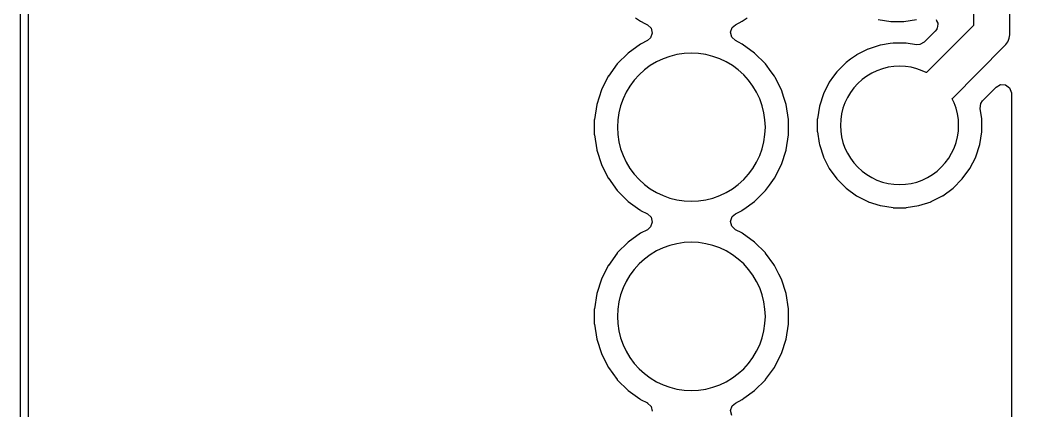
# Model space of a CAD drawing. Header units: metres. Extents: x 92.3 to 181.5, y -134.8 to -50.6.
# Drawn here: x 92.27 to 105.76, y -91.53 to -86.29 of the extents above; entities that cross this region are included whole.
import ezdxf

# ---------------------------------------------------------------- set-up
doc = ezdxf.new("R2010")
doc.units = ezdxf.units.M

msp = doc.modelspace()

# ---------------------------------------------------------------- linework, layer by layer
for points in [[(92.271, -50.576), (92.271, -134.774)], [(92.381, -50.8), (92.381, -134.55), (92.391, -134.6), (92.435, -134.65), (92.5, -134.669), (181.25, -134.669), (181.3, -134.659), (181.35, -134.615), (181.369, -134.55), (181.369, -50.8), (181.359, -50.75), (181.315, -50.7), (181.25, -50.681), (92.5, -50.681), (92.45, -50.691), (92.4, -50.735), (92.381, -50.8)], [(105.095, -70.68), (105.095, -86.356), (105.095, -86.357), (105.095, -86.357), (105.095, -86.357), (105.095, -86.357), (105.095, -86.357), (105.095, -86.357), (105.095, -86.357), (105.095, -86.357), (105.095, -86.357), (105.095, -86.357), (105.095, -86.357), (105.095, -86.358), (105.095, -86.358), (105.095, -86.358), (105.095, -86.358), (105.095, -86.358), (105.095, -86.358), (105.095, -86.358), (105.094, -86.358), (105.094, -86.358), (105.094, -86.358), (105.094, -86.359), (105.094, -86.359), (105.094, -86.359), (105.094, -86.359), (105.094, -86.359), (105.094, -86.359), (105.094, -86.359), (105.094, -86.359), (105.094, -86.359), (105.094, -86.359), (105.094, -86.359), (105.094, -86.359), (105.094, -86.36), (105.094, -86.36), (105.094, -86.36), (105.094, -86.36), (105.093, -86.36), (105.093, -86.36), (104.463, -86.99), (104.463, -86.99), (104.463, -86.99), (104.463, -86.99), (104.463, -86.99), (104.463, -86.99), (104.463, -86.99), (104.463, -86.99), (104.463, -86.99), (104.463, -86.99), (104.463, -86.991), (104.463, -86.991), (104.463, -86.991), (104.462, -86.991), (104.462, -86.991), (104.462, -86.991), (104.462, -86.991), (104.462, -86.991), (104.462, -86.991), (104.462, -86.991), (104.462, -86.991), (104.462, -86.991), (104.462, -86.991), (104.462, -86.991), (104.461, -86.991), (104.461, -86.991), (104.461, -86.991), (104.461, -86.991), (104.461, -86.991), (104.461, -86.991), (104.461, -86.991), (104.461, -86.991), (104.461, -86.991), (104.461, -86.991), (104.46, -86.991), (104.46, -86.991), (104.46, -86.991), (104.46, -86.991), (104.46, -86.991), (104.46, -86.991), (104.46, -86.991), (104.46, -86.991), (104.46, -86.991), (104.46, -86.991), (104.459, -86.991), (104.459, -86.991), (104.459, -86.991), (104.459, -86.991), (104.459, -86.991), (104.459, -86.991), (104.459, -86.991), (104.459, -86.991), (104.459, -86.991), (104.459, -86.991), (104.458, -86.991), (104.458, -86.991), (104.458, -86.991), (104.458, -86.991), (104.458, -86.991), (104.458, -86.991), (104.458, -86.991)], [(104.458, -86.991), (104.458, -86.991), (104.404, -86.966), (104.331, -86.939), (104.255, -86.92), (104.178, -86.909), (104.1, -86.905), (104.022, -86.909), (103.945, -86.92), (103.869, -86.939), (103.796, -86.966), (103.725, -86.999), (103.658, -87.039), (103.596, -87.085), (103.538, -87.138), (103.485, -87.196), (103.439, -87.258), (103.399, -87.325), (103.366, -87.396), (103.339, -87.469), (103.32, -87.545), (103.309, -87.622), (103.305, -87.7), (103.309, -87.778), (103.32, -87.855), (103.339, -87.931), (103.366, -88.004), (103.399, -88.075), (103.439, -88.142), (103.485, -88.204), (103.538, -88.262), (103.596, -88.315), (103.658, -88.361), (103.725, -88.401), (103.796, -88.434), (103.869, -88.461), (103.945, -88.48), (104.022, -88.491), (104.1, -88.495), (104.178, -88.491), (104.255, -88.48), (104.331, -88.461), (104.404, -88.434), (104.475, -88.401), (104.542, -88.361), (104.604, -88.315), (104.662, -88.262), (104.715, -88.204), (104.761, -88.142), (104.801, -88.075), (104.834, -88.004), (104.861, -87.931), (104.88, -87.855), (104.891, -87.778), (104.895, -87.7), (104.891, -87.622), (104.88, -87.545), (104.861, -87.469), (104.834, -87.396), (104.809, -87.342), (104.809, -87.342), (104.809, -87.342), (104.809, -87.342), (104.809, -87.342), (104.809, -87.342), (104.809, -87.342), (104.809, -87.342), (104.809, -87.341), (104.809, -87.341), (104.809, -87.341), (104.809, -87.341), (104.809, -87.341), (104.809, -87.341), (104.809, -87.341), (104.809, -87.341), (104.809, -87.341), (104.809, -87.341), (104.809, -87.34), (104.809, -87.34), (104.809, -87.34), (104.809, -87.34), (104.809, -87.34), (104.809, -87.34), (104.809, -87.34), (104.809, -87.34), (104.809, -87.34), (104.809, -87.34), (104.809, -87.339), (104.809, -87.339), (104.809, -87.339), (104.809, -87.339), (104.809, -87.339), (104.809, -87.339), (104.809, -87.339), (104.809, -87.339), (104.809, -87.339), (104.809, -87.339), (104.809, -87.338), (104.809, -87.338), (104.809, -87.338), (104.809, -87.338), (104.809, -87.338), (104.809, -87.338), (104.809, -87.338), (104.809, -87.338), (104.809, -87.338), (104.809, -87.338), (104.809, -87.338), (104.809, -87.337), (104.809, -87.337), (104.809, -87.337), (104.81, -87.337), (104.81, -87.337), (104.81, -87.337), (104.81, -87.337), (104.81, -87.337), (104.81, -87.337), (104.81, -87.337), (104.81, -87.337), (104.81, -87.337), (104.81, -87.337), (105.513, -86.633), (105.529, -86.616), (105.544, -86.596), (105.556, -86.576), (105.566, -86.554), (105.575, -86.531), (105.58, -86.508), (105.584, -86.484), (105.585, -86.46), (105.585, -70.784)], [(100.55, -86.254), (100.615, -86.301), (100.616, -86.301), (100.616, -86.301), (100.616, -86.301), (100.616, -86.302), (100.616, -86.302), (100.616, -86.302), (100.616, -86.302), (100.616, -86.302), (100.616, -86.302), (100.675, -86.332), (100.708, -86.349), (100.757, -86.395), (100.773, -86.46), (100.752, -86.524), (100.708, -86.561), (100.616, -86.608), (100.616, -86.608), (100.616, -86.608), (100.616, -86.608), (100.616, -86.608), (100.616, -86.608), (100.616, -86.609), (100.616, -86.609), (100.616, -86.609), (100.615, -86.609), (100.45, -86.729), (100.45, -86.729), (100.45, -86.729), (100.45, -86.729), (100.45, -86.729), (100.45, -86.729), (100.449, -86.729), (100.449, -86.729), (100.449, -86.729), (100.449, -86.729), (100.304, -86.874), (100.304, -86.874), (100.304, -86.874), (100.304, -86.874), (100.304, -86.875), (100.304, -86.875), (100.304, -86.875), (100.304, -86.875), (100.304, -86.875), (100.304, -86.875), (100.184, -87.04), (100.184, -87.041), (100.184, -87.041), (100.184, -87.041), (100.183, -87.041), (100.183, -87.041), (100.183, -87.041), (100.183, -87.041), (100.183, -87.041), (100.183, -87.041), (100.09, -87.224), (100.09, -87.224), (100.09, -87.224), (100.09, -87.224), (100.09, -87.224), (100.09, -87.224), (100.09, -87.224), (100.09, -87.224), (100.09, -87.224), (100.09, -87.224), (100.027, -87.419), (100.027, -87.419), (100.027, -87.419), (100.027, -87.419), (100.027, -87.419), (100.027, -87.419), (100.027, -87.419), (100.027, -87.419), (100.027, -87.42), (100.027, -87.42), (99.995, -87.622), (99.995, -87.622), (99.995, -87.622), (99.994, -87.622), (99.994, -87.622), (99.994, -87.622), (99.994, -87.622), (99.994, -87.622), (99.994, -87.623), (99.994, -87.623), (99.994, -87.827), (99.994, -87.827), (99.994, -87.828), (99.994, -87.828), (99.994, -87.828), (99.994, -87.828), (99.994, -87.828), (99.995, -87.828), (99.995, -87.828), (99.995, -87.828), (100.027, -88.03), (100.027, -88.03), (100.027, -88.031), (100.027, -88.031), (100.027, -88.031), (100.027, -88.031), (100.027, -88.031), (100.027, -88.031), (100.027, -88.031), (100.027, -88.031), (100.09, -88.226), (100.09, -88.226), (100.09, -88.226), (100.09, -88.226), (100.09, -88.226), (100.09, -88.226), (100.09, -88.226), (100.09, -88.226), (100.09, -88.226), (100.09, -88.226), (100.183, -88.409), (100.183, -88.409), (100.183, -88.409), (100.183, -88.409), (100.183, -88.409), (100.183, -88.409), (100.184, -88.409), (100.184, -88.409), (100.184, -88.409), (100.184, -88.41), (100.304, -88.575), (100.304, -88.575), (100.304, -88.575), (100.304, -88.575), (100.304, -88.575), (100.304, -88.575), (100.304, -88.576), (100.304, -88.576), (100.304, -88.576), (100.304, -88.576), (100.449, -88.721), (100.449, -88.721), (100.449, -88.721), (100.449, -88.721), (100.45, -88.721), (100.45, -88.721), (100.45, -88.721), (100.45, -88.721), (100.45, -88.721), (100.45, -88.721), (100.605, -88.834), (100.615, -88.841), (100.616, -88.841), (100.616, -88.841), (100.616, -88.841), (100.616, -88.842), (100.616, -88.842), (100.616, -88.842), (100.616, -88.842), (100.616, -88.842), (100.616, -88.842), (100.708, -88.888), (100.708, -88.889), (100.757, -88.935), (100.773, -89), (100.752, -89.064), (100.708, -89.101), (100.616, -89.148), (100.616, -89.148), (100.616, -89.148), (100.616, -89.148), (100.616, -89.148), (100.616, -89.148), (100.616, -89.149), (100.616, -89.149), (100.616, -89.149), (100.615, -89.149), (100.45, -89.269), (100.45, -89.269), (100.45, -89.269), (100.45, -89.269), (100.45, -89.269), (100.45, -89.269), (100.449, -89.269), (100.449, -89.269), (100.449, -89.269), (100.449, -89.269), (100.304, -89.414), (100.304, -89.414), (100.304, -89.414), (100.304, -89.414), (100.304, -89.415), (100.304, -89.415), (100.304, -89.415), (100.304, -89.415), (100.304, -89.415), (100.304, -89.415), (100.184, -89.58), (100.184, -89.581), (100.184, -89.581), (100.184, -89.581), (100.183, -89.581), (100.183, -89.581), (100.183, -89.581), (100.183, -89.581), (100.183, -89.581), (100.183, -89.581), (100.09, -89.764), (100.09, -89.764), (100.09, -89.764), (100.09, -89.764), (100.09, -89.764), (100.09, -89.764), (100.09, -89.764), (100.09, -89.764), (100.09, -89.764), (100.09, -89.764), (100.027, -89.959), (100.027, -89.959), (100.027, -89.959), (100.027, -89.959), (100.027, -89.959), (100.027, -89.959), (100.027, -89.959), (100.027, -89.959), (100.027, -89.96), (100.027, -89.96), (99.995, -90.162), (99.995, -90.162), (99.995, -90.162), (99.994, -90.162), (99.994, -90.162), (99.994, -90.162), (99.994, -90.162), (99.994, -90.162), (99.994, -90.163), (99.994, -90.163), (99.994, -90.367), (99.994, -90.367), (99.994, -90.368), (99.994, -90.368), (99.994, -90.368), (99.994, -90.368), (99.994, -90.368), (99.995, -90.368), (99.995, -90.368), (99.995, -90.368), (100.027, -90.57), (100.027, -90.57), (100.027, -90.571), (100.027, -90.571), (100.027, -90.571), (100.027, -90.571), (100.027, -90.571), (100.027, -90.571), (100.027, -90.571), (100.027, -90.571), (100.09, -90.766), (100.09, -90.766), (100.09, -90.766), (100.09, -90.766), (100.09, -90.766), (100.09, -90.766), (100.09, -90.766), (100.09, -90.766), (100.09, -90.766), (100.09, -90.766), (100.183, -90.949), (100.183, -90.949), (100.183, -90.949), (100.183, -90.949), (100.183, -90.949), (100.183, -90.949), (100.184, -90.949), (100.184, -90.949), (100.184, -90.949), (100.184, -90.95), (100.304, -91.115), (100.304, -91.115), (100.304, -91.115), (100.304, -91.115), (100.304, -91.115), (100.304, -91.115), (100.304, -91.116), (100.304, -91.116), (100.304, -91.116), (100.304, -91.116), (100.449, -91.261), (100.449, -91.261), (100.449, -91.261), (100.449, -91.261), (100.45, -91.261), (100.45, -91.261), (100.45, -91.261), (100.45, -91.261), (100.45, -91.261), (100.45, -91.261), (100.605, -91.374), (100.615, -91.381), (100.616, -91.381), (100.616, -91.381), (100.616, -91.381), (100.616, -91.382), (100.616, -91.382), (100.616, -91.382), (100.616, -91.382), (100.616, -91.382), (100.616, -91.382), (100.708, -91.428), (100.708, -91.429), (100.757, -91.475), (100.773, -91.54)], [(101.843, -91.595), (101.827, -91.53), (101.848, -91.466), (101.892, -91.429), (101.984, -91.382), (101.984, -91.382), (101.984, -91.382), (101.984, -91.382), (101.984, -91.382), (101.984, -91.382), (101.984, -91.381), (101.984, -91.381), (101.984, -91.381), (101.985, -91.381), (102.006, -91.366), (102.15, -91.261), (102.15, -91.261), (102.15, -91.261), (102.15, -91.261), (102.15, -91.261), (102.15, -91.261), (102.151, -91.261), (102.151, -91.261), (102.151, -91.261), (102.151, -91.261), (102.296, -91.116), (102.296, -91.116), (102.296, -91.116), (102.296, -91.116), (102.296, -91.115), (102.296, -91.115), (102.296, -91.115), (102.296, -91.115), (102.296, -91.115), (102.296, -91.115), (102.349, -91.043), (102.416, -90.95), (102.416, -90.949), (102.416, -90.949), (102.416, -90.949), (102.417, -90.949), (102.417, -90.949), (102.417, -90.949), (102.417, -90.949), (102.417, -90.949), (102.417, -90.949), (102.51, -90.766), (102.51, -90.766), (102.51, -90.766), (102.51, -90.766), (102.51, -90.766), (102.51, -90.766), (102.51, -90.766), (102.51, -90.766), (102.51, -90.766), (102.51, -90.766), (102.573, -90.571), (102.573, -90.571), (102.573, -90.571), (102.573, -90.571), (102.573, -90.571), (102.573, -90.571), (102.573, -90.571), (102.573, -90.571), (102.573, -90.57), (102.573, -90.57), (102.605, -90.368), (102.605, -90.368), (102.605, -90.368), (102.605, -90.368), (102.605, -90.368), (102.605, -90.368), (102.605, -90.368), (102.605, -90.368), (102.605, -90.367), (102.605, -90.367), (102.605, -90.163), (102.605, -90.163), (102.605, -90.162), (102.605, -90.162), (102.605, -90.162), (102.605, -90.162), (102.605, -90.162), (102.605, -90.162), (102.605, -90.162), (102.605, -90.162), (102.573, -89.96), (102.573, -89.96), (102.573, -89.959), (102.573, -89.959), (102.573, -89.959), (102.573, -89.959), (102.573, -89.959), (102.573, -89.959), (102.573, -89.959), (102.573, -89.959), (102.51, -89.764), (102.51, -89.764), (102.51, -89.764), (102.51, -89.764), (102.51, -89.764), (102.51, -89.764), (102.51, -89.764), (102.51, -89.764), (102.51, -89.764), (102.476, -89.697), (102.417, -89.581), (102.417, -89.581), (102.417, -89.581), (102.417, -89.581), (102.417, -89.581), (102.417, -89.581), (102.416, -89.581), (102.416, -89.581), (102.416, -89.581), (102.416, -89.58), (102.409, -89.57), (102.296, -89.415), (102.296, -89.415), (102.296, -89.415), (102.296, -89.415), (102.296, -89.415), (102.296, -89.415), (102.296, -89.414), (102.296, -89.414), (102.296, -89.414), (102.296, -89.414), (102.151, -89.269), (102.151, -89.269), (102.151, -89.269), (102.151, -89.269), (102.15, -89.269), (102.15, -89.269), (102.15, -89.269), (102.15, -89.269), (102.15, -89.269), (102.15, -89.269), (101.985, -89.149), (101.984, -89.149), (101.984, -89.149), (101.984, -89.149), (101.984, -89.148), (101.984, -89.148), (101.984, -89.148), (101.984, -89.148), (101.984, -89.148), (101.984, -89.148), (101.977, -89.145), (101.892, -89.101), (101.843, -89.055), (101.827, -88.99), (101.848, -88.926), (101.892, -88.889), (101.984, -88.842), (101.984, -88.842), (101.984, -88.842), (101.984, -88.842), (101.984, -88.842), (101.984, -88.842), (101.984, -88.841), (101.984, -88.841), (101.984, -88.841), (101.985, -88.841), (102.006, -88.826), (102.15, -88.721), (102.15, -88.721), (102.15, -88.721), (102.15, -88.721), (102.15, -88.721), (102.15, -88.721), (102.151, -88.721), (102.151, -88.721), (102.151, -88.721), (102.151, -88.721), (102.296, -88.576), (102.296, -88.576), (102.296, -88.576), (102.296, -88.576), (102.296, -88.575), (102.296, -88.575), (102.296, -88.575), (102.296, -88.575), (102.296, -88.575), (102.296, -88.575), (102.349, -88.503), (102.416, -88.41), (102.416, -88.409), (102.416, -88.409), (102.416, -88.409), (102.417, -88.409), (102.417, -88.409), (102.417, -88.409), (102.417, -88.409), (102.417, -88.409), (102.417, -88.409), (102.51, -88.226), (102.51, -88.226), (102.51, -88.226), (102.51, -88.226), (102.51, -88.226), (102.51, -88.226), (102.51, -88.226), (102.51, -88.226), (102.51, -88.226), (102.51, -88.226), (102.573, -88.031), (102.573, -88.031), (102.573, -88.031), (102.573, -88.031), (102.573, -88.031), (102.573, -88.031), (102.573, -88.031), (102.573, -88.031), (102.573, -88.03), (102.573, -88.03), (102.605, -87.828), (102.605, -87.828), (102.605, -87.828), (102.605, -87.828), (102.605, -87.828), (102.605, -87.828), (102.605, -87.828), (102.605, -87.828), (102.605, -87.827), (102.605, -87.827), (102.605, -87.623), (102.605, -87.623), (102.605, -87.622), (102.605, -87.622), (102.605, -87.622), (102.605, -87.622), (102.605, -87.622), (102.605, -87.622), (102.605, -87.622), (102.605, -87.622), (102.573, -87.42), (102.573, -87.42), (102.573, -87.419), (102.573, -87.419), (102.573, -87.419), (102.573, -87.419), (102.573, -87.419), (102.573, -87.419), (102.573, -87.419), (102.573, -87.419), (102.542, -87.324), (102.51, -87.224), (102.51, -87.224), (102.51, -87.224), (102.51, -87.224), (102.51, -87.224), (102.51, -87.224), (102.51, -87.224), (102.51, -87.224), (102.51, -87.224), (102.425, -87.056), (102.417, -87.041), (102.417, -87.041), (102.417, -87.041), (102.417, -87.041), (102.417, -87.041), (102.417, -87.041), (102.416, -87.041), (102.416, -87.041), (102.416, -87.041), (102.416, -87.04), (102.373, -86.98), (102.296, -86.875), (102.296, -86.875), (102.296, -86.875), (102.296, -86.875), (102.296, -86.875), (102.296, -86.875), (102.296, -86.874), (102.296, -86.874), (102.296, -86.874), (102.296, -86.874), (102.151, -86.729), (102.151, -86.729), (102.151, -86.729), (102.151, -86.729), (102.15, -86.729), (102.15, -86.729), (102.15, -86.729), (102.15, -86.729), (102.15, -86.729), (102.15, -86.729), (101.985, -86.609), (101.984, -86.609), (101.984, -86.609), (101.984, -86.609), (101.984, -86.608), (101.984, -86.608), (101.984, -86.608), (101.984, -86.608), (101.984, -86.608), (101.984, -86.608), (101.933, -86.583), (101.892, -86.561), (101.843, -86.515), (101.827, -86.45), (101.848, -86.386), (101.892, -86.349), (101.984, -86.302), (101.984, -86.302), (101.984, -86.302), (101.984, -86.302), (101.984, -86.302), (101.984, -86.302), (101.984, -86.301), (101.984, -86.301), (101.984, -86.301), (101.985, -86.301), (102.05, -86.254)], [(104.593, -86.277), (104.602, -86.303), (104.602, -86.303), (104.602, -86.303), (104.602, -86.304), (104.602, -86.304), (104.615, -86.328), (104.614, -86.333), (104.614, -86.333), (104.614, -86.333), (104.614, -86.334), (104.614, -86.334), (104.614, -86.334), (104.614, -86.334), (104.614, -86.334), (104.614, -86.334), (104.614, -86.334), (104.614, -86.334), (104.614, -86.334), (104.614, -86.334), (104.614, -86.335), (104.614, -86.335), (104.614, -86.335), (104.614, -86.335), (104.614, -86.335), (104.614, -86.335), (104.614, -86.335), (104.614, -86.335), (104.614, -86.335), (104.614, -86.335), (104.614, -86.335), (104.614, -86.336), (104.616, -86.34), (104.61, -86.367), (104.61, -86.367), (104.61, -86.367), (104.61, -86.367), (104.61, -86.368), (104.607, -86.395), (104.603, -86.401), (104.603, -86.401), (104.603, -86.401), (104.603, -86.401), (104.603, -86.401), (104.603, -86.401), (104.603, -86.401), (104.603, -86.401), (104.603, -86.401), (104.603, -86.401), (104.603, -86.401), (104.603, -86.402), (104.603, -86.402), (104.603, -86.402), (104.603, -86.402), (104.603, -86.402), (104.603, -86.402), (104.603, -86.402), (104.602, -86.402), (104.602, -86.402), (104.602, -86.406), (104.581, -86.433), (104.5, -86.514), (104.431, -86.583), (104.372, -86.616), (104.328, -86.617), (104.187, -86.595), (104.187, -86.595), (104.187, -86.595), (104.187, -86.595), (104.187, -86.595), (104.187, -86.595), (104.187, -86.595), (104.187, -86.595), (104.187, -86.595), (104.187, -86.595), (104.013, -86.595), (104.013, -86.595), (104.013, -86.595), (104.013, -86.595), (104.013, -86.595), (104.013, -86.595), (104.013, -86.595), (104.013, -86.595), (104.013, -86.595), (104.013, -86.595), (103.973, -86.601), (103.842, -86.622), (103.841, -86.622), (103.841, -86.622), (103.841, -86.622), (103.841, -86.622), (103.841, -86.622), (103.841, -86.622), (103.841, -86.622), (103.841, -86.622), (103.841, -86.622), (103.676, -86.675), (103.676, -86.675), (103.676, -86.675), (103.676, -86.675), (103.676, -86.676), (103.676, -86.676), (103.676, -86.676), (103.675, -86.676), (103.675, -86.676), (103.675, -86.676), (103.521, -86.754), (103.521, -86.754), (103.521, -86.754), (103.521, -86.754), (103.521, -86.755), (103.521, -86.755), (103.521, -86.755), (103.52, -86.755), (103.52, -86.755), (103.52, -86.755), (103.44, -86.813), (103.38, -86.857), (103.38, -86.857), (103.38, -86.857), (103.38, -86.857), (103.38, -86.857), (103.38, -86.857), (103.38, -86.857), (103.38, -86.857), (103.38, -86.857), (103.257, -86.98), (103.257, -86.98), (103.257, -86.98), (103.257, -86.98), (103.257, -86.98), (103.257, -86.98), (103.257, -86.98), (103.257, -86.98), (103.257, -86.98), (103.257, -86.98), (103.213, -87.04), (103.155, -87.12), (103.155, -87.12), (103.155, -87.12), (103.155, -87.121), (103.155, -87.121), (103.155, -87.121), (103.154, -87.121), (103.154, -87.121), (103.154, -87.121), (103.154, -87.121), (103.076, -87.275), (103.076, -87.275), (103.076, -87.275), (103.076, -87.276), (103.076, -87.276), (103.076, -87.276), (103.075, -87.276), (103.075, -87.276), (103.075, -87.276), (103.075, -87.276), (103.022, -87.441), (103.022, -87.441), (103.022, -87.441), (103.022, -87.441), (103.022, -87.441), (103.022, -87.441), (103.022, -87.441), (103.022, -87.441), (103.022, -87.441), (103.022, -87.442), (102.995, -87.613), (102.995, -87.613), (102.995, -87.613), (102.994, -87.613), (102.994, -87.613), (102.994, -87.613), (102.994, -87.613), (102.994, -87.613), (102.994, -87.613), (102.994, -87.613), (102.994, -87.787), (102.994, -87.787), (102.994, -87.787), (102.994, -87.787), (102.994, -87.787), (102.994, -87.787), (102.994, -87.787), (102.995, -87.787), (102.995, -87.787), (102.995, -87.787), (103.018, -87.938), (103.022, -87.958), (103.022, -87.959), (103.022, -87.959), (103.022, -87.959), (103.022, -87.959), (103.022, -87.959), (103.022, -87.959), (103.022, -87.959), (103.022, -87.959), (103.022, -87.959), (103.075, -88.124), (103.075, -88.124), (103.075, -88.124), (103.075, -88.124), (103.076, -88.124), (103.076, -88.124), (103.076, -88.124), (103.076, -88.125), (103.076, -88.125), (103.076, -88.125), (103.154, -88.279), (103.154, -88.279), (103.154, -88.279), (103.154, -88.279), (103.155, -88.279), (103.155, -88.279), (103.155, -88.279), (103.155, -88.28), (103.155, -88.28), (103.155, -88.28), (103.257, -88.42), (103.257, -88.42), (103.257, -88.42), (103.257, -88.42), (103.257, -88.42), (103.257, -88.42), (103.257, -88.42), (103.257, -88.42), (103.257, -88.42), (103.257, -88.42), (103.38, -88.543), (103.38, -88.543), (103.38, -88.543), (103.38, -88.543), (103.38, -88.543), (103.38, -88.543), (103.38, -88.543), (103.38, -88.543), (103.38, -88.543), (103.38, -88.543), (103.52, -88.645), (103.52, -88.645), (103.52, -88.645), (103.521, -88.645), (103.521, -88.645), (103.521, -88.645), (103.521, -88.646), (103.521, -88.646), (103.521, -88.646), (103.521, -88.646), (103.675, -88.724), (103.675, -88.724), (103.675, -88.724), (103.676, -88.724), (103.676, -88.724), (103.676, -88.724), (103.676, -88.725), (103.676, -88.725), (103.676, -88.725), (103.676, -88.725), (103.841, -88.778), (103.841, -88.778), (103.841, -88.778), (103.841, -88.778), (103.841, -88.778), (103.841, -88.778), (103.841, -88.778), (103.841, -88.778), (103.841, -88.778), (103.842, -88.778), (104.013, -88.805), (104.013, -88.805), (104.013, -88.805), (104.013, -88.806), (104.013, -88.806), (104.013, -88.806), (104.013, -88.806), (104.013, -88.806), (104.013, -88.806), (104.013, -88.806), (104.187, -88.806), (104.187, -88.806), (104.187, -88.806), (104.187, -88.806), (104.187, -88.806), (104.187, -88.806), (104.187, -88.806), (104.187, -88.805), (104.187, -88.805), (104.187, -88.805), (104.358, -88.778), (104.359, -88.778), (104.359, -88.778), (104.359, -88.778), (104.359, -88.778), (104.359, -88.778), (104.359, -88.778), (104.359, -88.778), (104.359, -88.778), (104.359, -88.778), (104.524, -88.725), (104.524, -88.725), (104.524, -88.725), (104.524, -88.725), (104.524, -88.724), (104.524, -88.724), (104.524, -88.724), (104.525, -88.724), (104.525, -88.724), (104.525, -88.724), (104.679, -88.646), (104.679, -88.646), (104.679, -88.646), (104.679, -88.646), (104.679, -88.645), (104.679, -88.645), (104.679, -88.645), (104.68, -88.645), (104.68, -88.645), (104.68, -88.645), (104.82, -88.543), (104.82, -88.543), (104.82, -88.543), (104.82, -88.543), (104.82, -88.543), (104.82, -88.543), (104.82, -88.543), (104.82, -88.543), (104.82, -88.543), (104.82, -88.543), (104.943, -88.42), (104.943, -88.42), (104.943, -88.42), (104.943, -88.42), (104.943, -88.42), (104.943, -88.42), (104.943, -88.42), (104.943, -88.42), (104.943, -88.42), (104.943, -88.42), (105.045, -88.28), (105.045, -88.28), (105.045, -88.28), (105.045, -88.279), (105.045, -88.279), (105.045, -88.279), (105.046, -88.279), (105.046, -88.279), (105.046, -88.279), (105.046, -88.279), (105.124, -88.125), (105.124, -88.125), (105.124, -88.125), (105.124, -88.124), (105.124, -88.124), (105.124, -88.124), (105.125, -88.124), (105.125, -88.124), (105.125, -88.124), (105.125, -88.124), (105.178, -87.959), (105.178, -87.959), (105.178, -87.959), (105.178, -87.959), (105.178, -87.959), (105.178, -87.959), (105.178, -87.959), (105.178, -87.959), (105.178, -87.959), (105.178, -87.958), (105.205, -87.787), (105.205, -87.787), (105.205, -87.787), (105.205, -87.787), (105.205, -87.787), (105.205, -87.787), (105.205, -87.787), (105.205, -87.787), (105.205, -87.787), (105.205, -87.787), (105.205, -87.613), (105.205, -87.613), (105.205, -87.613), (105.205, -87.613), (105.205, -87.613), (105.205, -87.613), (105.205, -87.613), (105.205, -87.613), (105.205, -87.613), (105.205, -87.613), (105.183, -87.473), (105.192, -87.405), (105.217, -87.369), (105.401, -87.185), (105.46, -87.152), (105.527, -87.157), (105.581, -87.197), (105.604, -87.261), (105.604, -87.268), (105.604, -96.561)], [(103.812, -86.278), (103.983, -86.305), (103.983, -86.305), (103.983, -86.305), (103.983, -86.306), (103.983, -86.306), (103.983, -86.306), (103.983, -86.306), (103.983, -86.306), (103.983, -86.306), (103.983, -86.306), (104.157, -86.306), (104.157, -86.306), (104.157, -86.306), (104.157, -86.306), (104.157, -86.306), (104.157, -86.306), (104.157, -86.306), (104.157, -86.305), (104.157, -86.305), (104.157, -86.305), (104.328, -86.278)], [(102.295, -87.725), (102.29, -87.627), (102.276, -87.531), (102.252, -87.436), (102.219, -87.344), (102.178, -87.256), (102.127, -87.172), (102.069, -87.094), (102.004, -87.021), (101.931, -86.956), (101.853, -86.898), (101.769, -86.847), (101.681, -86.806), (101.589, -86.773), (101.494, -86.749), (101.398, -86.735), (101.3, -86.73), (101.202, -86.735), (101.106, -86.749), (101.011, -86.773), (100.919, -86.806), (100.831, -86.847), (100.747, -86.898), (100.669, -86.956), (100.596, -87.021), (100.531, -87.094), (100.473, -87.172), (100.422, -87.256), (100.381, -87.344), (100.348, -87.436), (100.324, -87.531), (100.31, -87.627), (100.305, -87.725), (100.31, -87.823), (100.324, -87.919), (100.348, -88.014), (100.381, -88.106), (100.422, -88.194), (100.473, -88.278), (100.531, -88.356), (100.596, -88.429), (100.669, -88.494), (100.747, -88.552), (100.831, -88.603), (100.919, -88.644), (101.011, -88.677), (101.106, -88.701), (101.202, -88.715), (101.3, -88.72), (101.398, -88.715), (101.494, -88.701), (101.589, -88.677), (101.681, -88.644), (101.769, -88.603), (101.853, -88.552), (101.931, -88.494), (102.004, -88.429), (102.069, -88.356), (102.127, -88.278), (102.178, -88.194), (102.219, -88.106), (102.252, -88.014), (102.276, -87.919), (102.29, -87.823), (102.295, -87.725)], [(102.295, -90.265), (102.29, -90.167), (102.276, -90.071), (102.252, -89.976), (102.219, -89.884), (102.178, -89.796), (102.127, -89.712), (102.069, -89.634), (102.004, -89.561), (101.931, -89.496), (101.853, -89.438), (101.769, -89.387), (101.681, -89.346), (101.589, -89.313), (101.494, -89.289), (101.398, -89.275), (101.3, -89.27), (101.202, -89.275), (101.106, -89.289), (101.011, -89.313), (100.919, -89.346), (100.831, -89.387), (100.747, -89.438), (100.669, -89.496), (100.596, -89.561), (100.531, -89.634), (100.473, -89.712), (100.422, -89.796), (100.381, -89.884), (100.348, -89.976), (100.324, -90.071), (100.31, -90.167), (100.305, -90.265), (100.31, -90.363), (100.324, -90.459), (100.348, -90.554), (100.381, -90.646), (100.422, -90.734), (100.473, -90.818), (100.531, -90.896), (100.596, -90.969), (100.669, -91.034), (100.747, -91.092), (100.831, -91.143), (100.919, -91.184), (101.011, -91.217), (101.106, -91.241), (101.202, -91.255), (101.3, -91.26), (101.398, -91.255), (101.494, -91.241), (101.589, -91.217), (101.681, -91.184), (101.769, -91.143), (101.853, -91.092), (101.931, -91.034), (102.004, -90.969), (102.069, -90.896), (102.127, -90.818), (102.178, -90.734), (102.219, -90.646), (102.252, -90.554), (102.276, -90.459), (102.29, -90.363), (102.295, -90.265)]]:
    msp.add_lwpolyline(points)

doc.saveas('drawing.dxf')
